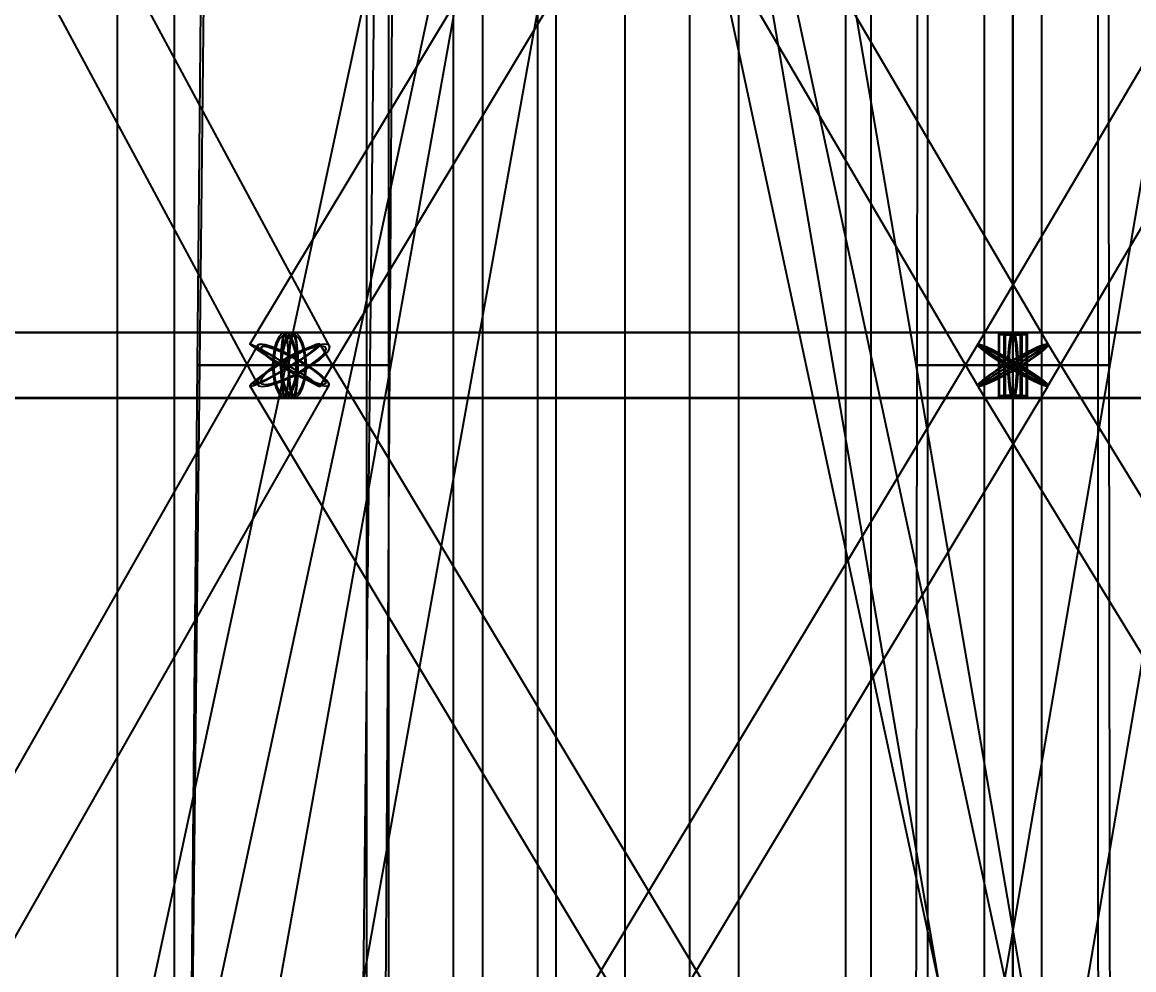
# Model space of a CAD drawing. Header units: millimetres. Extents: x -123812 to 252100, y -3000 to 639000.
# Drawn here: x -6135 to 748, y 276257 to 282124 of the extents above; entities that cross this region are included whole.
import ezdxf

# ---------------------------------------------------------------- set-up
doc = ezdxf.new("R2010")
doc.units = ezdxf.units.MM
for name, color, linetype, lineweight in [('D-BMK-AXIS', 7, 'Continuous', 13), ('D-STR-CORE', 7, 'Continuous', 25), ('D-STR-DIM', 7, 'Continuous', 13), ('D-STR-STRC', 7, 'Continuous', 25)]:
    doc.layers.add(name, color=color, linetype=linetype, lineweight=lineweight)
doc.styles.add('OpenSansCondensed-Light', font='OpenSansCondensed-Light.ttf')
doc.styles.add('TOWER_UNICODE', font='Arial Unicode.ttf')
doc.dimstyles.new('EZDXF', dxfattribs={"dimtxt": 0.25, "dimasz": 0.175, "dimexe": 0.375, "dimexo": 0.125, "dimgap": 0.1, "dimtad": 1, "dimlfac": 100, "dimzin": 12, "dimdsep": 46, "dimtxsty": 'OpenSansCondensed-Light', "dimblk": 'ARCHTICK', "dimcen": 2.5, "dimazin": 3, "dimtfac": 0.5, "dimtmove": 2, "dimatfit": 3})

# ---------------------------------------------------------------- blocks, each defined once
blk = doc.blocks.new('_ARCHTICK')
at = {"color": 0, "linetype": 'BYBLOCK', "const_width": 0.15}
blk.add_lwpolyline([(-0.5, -0.5), (0.5, 0.5)], dxfattribs=at)

msp = doc.modelspace()

# ---------------------------------------------------------------- linework, layer by layer
at = {"layer": 'D-BMK-AXIS'}
msp.add_line((0, -3000), (0, 639000), dxfattribs=at)
at = {"layer": 'D-STR-CORE'}
for points in [[(-4000, 100000), (-4000, 375000), (-3284.1, 375000), (-3284.1, 100000)], [(-4000, 100000), (-4000, 375000), (-3284.1, 375000), (-3284.1, 100000)], [(-3863.7, 100000), (-3863.7, 375000), (-2944.5, 375000), (-2944.5, 100000)], [(-3863.7, 100000), (-3863.7, 375000), (-2944.5, 375000), (-2944.5, 100000)], [(-3464.1, 100000), (-3464.1, 375000), (-2404.2, 375000), (-2404.2, 100000)], [(-3464.1, 100000), (-3464.1, 375000), (-2404.2, 375000), (-2404.2, 100000)], [(-2828.4, 100000), (-2828.4, 375000), (-1700, 375000), (-1700, 100000)], [(-2828.4, 100000), (-2828.4, 375000), (-1700, 375000), (-1700, 100000)], [(-2000, 100000), (-2000, 375000), (-880, 375000), (-880, 100000)], [(-2000, 100000), (-2000, 375000), (-880, 375000), (-880, 100000)], [(-1035.3, 100000), (-1035.3, 375000), (0, 375000), (0, 100000)], [(-1035.3, 100000), (-1035.3, 375000), (0, 375000), (0, 100000)], [(0, 100000), (0, 375000), (1035.3, 375000), (1035.3, 100000)], [(0, 100000), (0, 375000), (1035.3, 375000), (1035.3, 100000)]]:
    msp.add_lwpolyline(points, close=True, dxfattribs=at)
at = {"layer": 'D-STR-STRC'}
for points in [[(-5568.1, 299958), (-198.7, 274958), (-192, 274952.9), (-172.1, 274951.1), (-140.5, 274952.6), (-99.4, 274957.3), (-51.4, 274965), (0, 274975), (51.4, 274986.7), (99.4, 274999.4), (140.5, 275012), (172.1, 275023.9), (192, 275034.1), (198.7, 275042), (-5170.6, 300042)], [(-198.7, 300042), (-5568.1, 275042), (-5561.3, 275034.1), (-5541.5, 275023.9), (-5509.9, 275012), (-5468.7, 274999.4), (-5420.8, 274986.7), (-5369.4, 274975), (-5317.9, 274965), (-5270, 274957.3), (-5228.8, 274952.6), (-5197.2, 274951.1), (-5177.4, 274952.9), (-5170.6, 274958), (198.7, 299958)], [(-250, 300044.6), (-4744, 275044.6), (-4735.4, 275037.7), (-4710.5, 275028.2), (-4670.7, 275016.8), (-4618.9, 275004.2), (-4558.6, 274991.4), (-4493.9, 274979.1), (-4429.2, 274968.3), (-4368.9, 274959.6), (-4317.1, 274953.7), (-4277.4, 274950.9), (-4252.4, 274951.5), (-4243.9, 274955.4), (250, 299955.4)], [(-4535.1, 299957.3), (-250.4, 274957.3), (-241.8, 274954.3), (-216.8, 274954.4), (-177, 274957.6), (-125.2, 274963.7), (-64.8, 274972.3), (0, 274982.7), (64.8, 274994.4), (125.2, 275006.4), (177, 275018), (216.8, 275028.4), (241.8, 275036.8), (250.4, 275042.7), (-4034.4, 300042.7)], [(4034.4, 300042.9), (-250.3, 275042.9), (-241.8, 275041.4), (-216.8, 275037.1), (-177, 275030.3), (-125.2, 275021.4), (-64.8, 275011), (0, 274999.9), (64.8, 274988.8), (125.2, 274978.5), (177, 274969.6), (216.8, 274962.8), (241.8, 274958.5), (250.3, 274957.1), (4535.1, 299957.1)], [(-217, 287631.1), (-4724.9, 280131.1), (-4722.3, 280126.6), (-4705.1, 280113.5), (-4674.4, 280092.7), (-4632.4, 280065.6), (-4582, 280033.9), (-4526.4, 280000), (-4469.7, 279966.1), (-4415.5, 279934.4), (-4367.6, 279907.3), (-4329.3, 279886.5), (-4303.2, 279873.4), (-4291, 279868.9), (217, 287368.9)], [(-8717.2, 287386.4), (-4681, 279886.4), (-4672.7, 279873.3), (-4649.6, 279868.8), (-4613.3, 279873.3), (-4566.3, 279886.4), (-4511.7, 279907.2), (-4453.3, 279934.4), (-4395, 279966), (-4340.9, 280000), (-4294.5, 280034), (-4259.2, 280065.6), (-4237.2, 280092.8), (-4230.2, 280113.6), (-8266.4, 287613.6)], [(-4614.2, 287373.7), (-219.6, 279873.7), (-212.6, 279869.3), (-191.2, 279873.7), (-156.7, 279886.8), (-111.5, 279907.6), (-58.7, 279934.6), (-2, 279966.2), (55, 280000), (108.1, 280033.8), (153.9, 280065.4), (189.2, 280092.4), (211.6, 280113.2), (219.6, 280126.3), (-4174.9, 287626.3)], [(4208.1, 287626.3), (-218.8, 280126.3), (-208.7, 280113.2), (-184.3, 280092.5), (-147.3, 280065.4), (-100.4, 280033.8), (-46.5, 280000), (10.4, 279966.2), (66.7, 279934.6), (118.5, 279907.5), (162.1, 279886.8), (194.7, 279873.7), (214.1, 279869.3), (218.8, 279873.7), (4645.7, 287373.7)], [(-8715.9, 279796.8), (-4508, 279796.8), (-4488.3, 279803.7), (-4469.9, 279824), (-4454.2, 279856.3), (-4442.1, 279898.4), (-4434.5, 279947.4), (-4431.9, 280000), (-4434.5, 280052.6), (-4442.1, 280101.6), (-4454.2, 280143.7), (-4469.9, 280176), (-4488.3, 280196.3), (-4508, 280203.2), (-8715.9, 280203.2)], [(-8611.1, 279796.8), (-4455.6, 279796.8), (-4434.8, 279803.7), (-4415.4, 279824), (-4398.7, 279856.3), (-4385.9, 279898.4), (-4377.9, 279947.4), (-4375.2, 280000), (-4377.9, 280052.6), (-4385.9, 280101.6), (-4398.7, 280143.7), (-4415.4, 280176), (-4434.8, 280196.3), (-4455.6, 280203.2), (-8611.1, 280203.2)], [(4455.6, 280203.2), (0, 280203.2), (-7.8, 280196.3), (-15.1, 280176), (-21.4, 280143.7), (-26.2, 280101.6), (-29.2, 280052.6), (-30.2, 280000), (-29.2, 279947.4), (-26.2, 279898.4), (-21.4, 279856.3), (-15.1, 279824), (-7.8, 279803.7), (0, 279796.8), (4455.6, 279796.8)], [(4508, 280203.2), (0, 280203.2), (-6.7, 280196.3), (-13, 280176), (-18.3, 280143.7), (-22.4, 280101.6), (-25, 280052.6), (-25.9, 280000), (-25, 279947.4), (-22.4, 279898.4), (-18.3, 279856.3), (-13, 279824), (-6.7, 279803.7), (0, 279796.8), (4508, 279796.8)], [(-8504.2, 272373), (-4235.8, 279873), (-4235.5, 279886.1), (-4250.1, 279907), (-4278.8, 279934.3), (-4319.5, 279966), (-4369.5, 280000), (-4425.4, 280034), (-4483.3, 280065.7), (-4539.3, 280093), (-4589.6, 280113.9), (-4630.8, 280127), (-4660, 280131.5), (-4675.4, 280127), (-8943.7, 272627)], [(-4296.4, 272368.7), (216.8, 279868.7), (214.6, 279873.2), (197.9, 279886.3), (167.6, 279907.2), (126, 279934.4), (75.7, 279966), (20.3, 280000), (-36.5, 280034), (-90.8, 280065.6), (-138.9, 280092.8), (-177.6, 280113.7), (-204.1, 280126.8), (-216.8, 280131.3), (-4729.9, 272631.3)], [(217.8, 272627.9), (-4290.2, 280127.9), (-4294.7, 280132.4), (-4313.8, 280127.9), (-4346, 280114.7), (-4389.3, 280093.6), (-4440.7, 280066.2), (-4496.7, 280034.3), (-4553.5, 280000), (-4607.1, 279965.7), (-4654, 279933.8), (-4690.9, 279906.4), (-4715.4, 279885.3), (-4725.7, 279872.1), (-217.8, 272372.1)], [(4806.2, 272632.9), (215.9, 280132.9), (203.6, 280128.3), (177.5, 280115.1), (139.3, 280093.9), (91.6, 280066.4), (37.6, 280034.4), (-18.9, 280000), (-74.1, 279965.6), (-124.3, 279933.6), (-166, 279906.1), (-196.4, 279884.9), (-213.4, 279871.7), (-215.9, 279867.1), (4374.5, 272367.1)]]:
    msp.add_lwpolyline(points, dxfattribs=at)
for points in [[(-5547.2, 275000), (-5191.6, 275000), (-5191.6, 300000), (-5547.2, 300000)], [(-5547.2, 275000), (-5191.6, 275000), (-5191.6, 300000), (-5547.2, 300000)], [(-177.8, 275000), (177.8, 275000), (177.8, 300000), (-177.8, 300000)], [(-177.8, 275000), (177.8, 275000), (177.8, 300000), (-177.8, 300000)], [(-5051.8, 280000), (-3859.3, 280000), (-3808.2, 287500), (-4980.9, 287500)], [(-5036.4, 280000), (-3979.6, 280000), (-3899.2, 287500), (-4954.6, 287500)], [(-596.2, 280000), (596.2, 280000), (586.3, 287500), (-586.3, 287500)], [(-596.2, 280000), (596.2, 280000), (586.3, 287500), (-586.3, 287500)], [(-528.4, 280000), (528.4, 280000), (527.7, 287500), (-527.7, 287500)], [(-7918.5, 279800), (50.4, 279800), (50.4, 280200), (-7918.5, 280200)], [(-7863.6, 279800), (90.1, 279800), (90.1, 280200), (-7863.6, 280200)], [(-7828.8, 279800), (55.3, 279800), (55.3, 280200), (-7828.8, 280200)], [(-4584.1, 280000), (-4581.5, 279947.4), (-4573.9, 279898.4), (-4561.8, 279856.3), (-4546, 279824), (-4527.7, 279803.7), (-4508, 279796.8), (-4488.3, 279803.7), (-4469.9, 279824), (-4454.2, 279856.3), (-4442.1, 279898.4), (-4434.5, 279947.4), (-4431.9, 280000), (-4434.5, 280052.6), (-4442.1, 280101.6), (-4454.2, 280143.7), (-4469.9, 280176), (-4488.3, 280196.3), (-4508, 280203.2), (-4527.7, 280196.3), (-4546, 280176), (-4561.8, 280143.7), (-4573.9, 280101.6), (-4581.5, 280052.6)], [(-4536, 280000), (-4533.2, 279947.4), (-4525.2, 279898.4), (-4512.4, 279856.3), (-4495.8, 279824), (-4476.4, 279803.7), (-4455.6, 279796.8), (-4434.8, 279803.7), (-4415.4, 279824), (-4398.7, 279856.3), (-4385.9, 279898.4), (-4377.9, 279947.4), (-4375.2, 280000), (-4377.9, 280052.6), (-4385.9, 280101.6), (-4398.7, 280143.7), (-4415.4, 280176), (-4434.8, 280196.3), (-4455.6, 280203.2), (-4476.4, 280196.3), (-4495.8, 280176), (-4512.4, 280143.7), (-4525.2, 280101.6), (-4533.2, 280052.6)], [(-4533.9, 280000), (-4533, 279947.4), (-4530.4, 279898.4), (-4526.3, 279856.3), (-4520.9, 279824), (-4514.7, 279803.7), (-4508, 279796.8), (0, 279796.8), (6.7, 279803.7), (13, 279824), (18.3, 279856.3), (22.4, 279898.4), (25, 279947.4), (25.9, 280000), (25, 280052.6), (22.4, 280101.6), (18.3, 280143.7), (13, 280176), (6.7, 280196.3), (0, 280203.2), (-4508, 280203.2), (-4514.7, 280196.3), (-4520.9, 280176), (-4526.3, 280143.7), (-4530.4, 280101.6), (-4533, 280052.6)], [(-4533.9, 280000), (-4533, 279947.4), (-4530.4, 279898.4), (-4526.3, 279856.3), (-4520.9, 279824), (-4514.7, 279803.7), (-4508, 279796.8), (-4501.3, 279803.7), (-4495, 279824), (-4489.6, 279856.3), (-4485.5, 279898.4), (-4482.9, 279947.4), (-4482, 280000), (-4482.9, 280052.6), (-4485.5, 280101.6), (-4489.6, 280143.7), (-4495, 280176), (-4501.3, 280196.3), (-4508, 280203.2), (-4514.7, 280196.3), (-4520.9, 280176), (-4526.3, 280143.7), (-4530.4, 280101.6), (-4533, 280052.6)], [(-4485.8, 280000), (-4484.8, 279947.4), (-4481.8, 279898.4), (-4477, 279856.3), (-4470.7, 279824), (-4463.4, 279803.7), (-4455.6, 279796.8), (0, 279796.8), (7.8, 279803.7), (15.1, 279824), (21.4, 279856.3), (26.2, 279898.4), (29.2, 279947.4), (30.2, 280000), (29.2, 280052.6), (26.2, 280101.6), (21.4, 280143.7), (15.1, 280176), (7.8, 280196.3), (0, 280203.2), (-4455.6, 280203.2), (-4463.4, 280196.3), (-4470.7, 280176), (-4477, 280143.7), (-4481.8, 280101.6), (-4484.8, 280052.6)], [(-4485.8, 280000), (-4484.8, 279947.4), (-4481.8, 279898.4), (-4477, 279856.3), (-4470.7, 279824), (-4463.4, 279803.7), (-4455.6, 279796.8), (-4447.7, 279803.7), (-4440.5, 279824), (-4434.2, 279856.3), (-4429.4, 279898.4), (-4426.4, 279947.4), (-4425.3, 280000), (-4426.4, 280052.6), (-4429.4, 280101.6), (-4434.2, 280143.7), (-4440.5, 280176), (-4447.7, 280196.3), (-4455.6, 280203.2), (-4463.4, 280196.3), (-4470.7, 280176), (-4477, 280143.7), (-4481.8, 280101.6), (-4484.8, 280052.6)], [(90.1, 280200), (-90.1, 280200), (-90.1, 279800), (90.1, 279800)], [(55.3, 280200), (-55.3, 280200), (-55.3, 279800), (55.3, 279800)], [(-55.3, 279800), (7828.8, 279800), (7828.8, 280200), (-55.3, 280200)], [(-55.3, 280200), (55.3, 280200), (55.3, 279800), (-55.3, 279800)], [(50.4, 280200), (-50.4, 280200), (-50.4, 279800), (50.4, 279800)], [(-50.4, 279800), (7918.5, 279800), (7918.5, 280200), (-50.4, 280200)], [(-50.4, 280200), (50.4, 280200), (50.4, 279800), (-50.4, 279800)], [(-30.2, 280000), (-29.2, 279947.4), (-26.2, 279898.4), (-21.4, 279856.3), (-15.1, 279824), (-7.8, 279803.7), (0, 279796.8), (7.8, 279803.7), (15.1, 279824), (21.4, 279856.3), (26.2, 279898.4), (29.2, 279947.4), (30.2, 280000), (29.2, 280052.6), (26.2, 280101.6), (21.4, 280143.7), (15.1, 280176), (7.8, 280196.3), (0, 280203.2), (-7.8, 280196.3), (-15.1, 280176), (-21.4, 280143.7), (-26.2, 280101.6), (-29.2, 280052.6)], [(30.2, 280000), (29.2, 279947.4), (26.2, 279898.4), (21.4, 279856.3), (15.1, 279824), (7.8, 279803.7), (0, 279796.8), (-7.8, 279803.7), (-15.1, 279824), (-21.4, 279856.3), (-26.2, 279898.4), (-29.2, 279947.4), (-30.2, 280000), (-29.2, 280052.6), (-26.2, 280101.6), (-21.4, 280143.7), (-15.1, 280176), (-7.8, 280196.3), (0, 280203.2), (7.8, 280196.3), (15.1, 280176), (21.4, 280143.7), (26.2, 280101.6), (29.2, 280052.6)], [(-25.9, 280000), (-25, 279947.4), (-22.4, 279898.4), (-18.3, 279856.3), (-13, 279824), (-6.7, 279803.7), (0, 279796.8), (6.7, 279803.7), (13, 279824), (18.3, 279856.3), (22.4, 279898.4), (25, 279947.4), (25.9, 280000), (25, 280052.6), (22.4, 280101.6), (18.3, 280143.7), (13, 280176), (6.7, 280196.3), (0, 280203.2), (-6.7, 280196.3), (-13, 280176), (-18.3, 280143.7), (-22.4, 280101.6), (-25, 280052.6)], [(25.9, 280000), (25, 279947.4), (22.4, 279898.4), (18.3, 279856.3), (13, 279824), (6.7, 279803.7), (0, 279796.8), (-6.7, 279803.7), (-13, 279824), (-18.3, 279856.3), (-22.4, 279898.4), (-25, 279947.4), (-25.9, 280000), (-25, 280052.6), (-22.4, 280101.6), (-18.3, 280143.7), (-13, 280176), (-6.7, 280196.3), (0, 280203.2), (6.7, 280196.3), (13, 280176), (18.3, 280143.7), (22.4, 280101.6), (25, 280052.6)], [(-4462.5, 280000), (-4519.2, 279965.7), (-4575.2, 279933.8), (-4626.6, 279906.4), (-4669.9, 279885.3), (-4702.2, 279872.1), (-4721.2, 279867.6), (-4725.7, 279872.1), (-4715.4, 279885.3), (-4690.9, 279906.4), (-4654, 279933.8), (-4607.1, 279965.7), (-4553.5, 280000), (-4496.7, 280034.3), (-4440.7, 280066.2), (-4389.3, 280093.6), (-4346, 280114.7), (-4313.8, 280127.9), (-4294.7, 280132.4), (-4290.2, 280127.9), (-4300.5, 280114.7), (-4325, 280093.6), (-4361.9, 280066.2), (-4408.8, 280034.3)], [(-4526.4, 280000), (-4469.7, 279966.1), (-4415.5, 279934.4), (-4367.6, 279907.3), (-4329.3, 279886.5), (-4303.2, 279873.4), (-4291, 279868.9), (-4293.6, 279873.4), (-4310.8, 279886.5), (-4341.5, 279907.3), (-4383.5, 279934.4), (-4434, 279966.1), (-4489.5, 280000), (-4546.3, 280033.9), (-4600.4, 280065.6), (-4648.3, 280092.7), (-4686.6, 280113.5), (-4712.8, 280126.6), (-4724.9, 280131.1), (-4722.3, 280126.6), (-4705.1, 280113.5), (-4674.4, 280092.7), (-4632.4, 280065.6), (-4582, 280033.9)], [(-4570.3, 280000), (-4616.6, 279966), (-4651.9, 279934.4), (-4673.9, 279907.2), (-4681, 279886.4), (-4672.7, 279873.3), (-4649.6, 279868.8), (-4613.3, 279873.3), (-4566.3, 279886.4), (-4511.7, 279907.2), (-4453.3, 279934.4), (-4395, 279966), (-4340.9, 280000), (-4294.5, 280034), (-4259.2, 280065.6), (-4237.2, 280092.8), (-4230.2, 280113.6), (-4238.4, 280126.7), (-4261.5, 280131.2), (-4297.8, 280126.7), (-4344.9, 280113.6), (-4399.5, 280092.8), (-4457.9, 280065.6), (-4516.2, 280034)], [(-4369.5, 280000), (-4319.5, 279966), (-4278.8, 279934.3), (-4250.1, 279907), (-4235.5, 279886.1), (-4235.8, 279873), (-4251.1, 279868.5), (-4280.3, 279873), (-4321.5, 279886.1), (-4371.9, 279907), (-4427.9, 279934.3), (-4485.8, 279966), (-4541.6, 280000), (-4591.6, 280034), (-4632.4, 280065.7), (-4661, 280093), (-4675.7, 280113.9), (-4675.4, 280127), (-4660, 280131.5), (-4630.8, 280127), (-4589.6, 280113.9), (-4539.3, 280093), (-4483.3, 280065.7), (-4425.4, 280034)], [(-4578.1, 280000), (-4575.7, 279951.5), (-4568.7, 279906.4), (-4557.5, 279867.6), (-4543, 279837.9), (-4526.1, 279819.2), (-4508, 279812.8), (-4489.8, 279819.2), (-4472.9, 279837.9), (-4458.4, 279867.6), (-4447.2, 279906.4), (-4440.2, 279951.5), (-4437.9, 280000), (-4440.2, 280048.5), (-4447.2, 280093.6), (-4458.4, 280132.4), (-4472.9, 280162.1), (-4489.8, 280180.8), (-4508, 280187.2), (-4526.1, 280180.8), (-4543, 280162.1), (-4557.5, 280132.4), (-4568.7, 280093.6), (-4575.7, 280048.5)], [(-4531.8, 280000), (-4531, 279951.5), (-4528.6, 279906.4), (-4524.8, 279867.6), (-4519.9, 279837.9), (-4514.1, 279819.2), (-4508, 279812.8), (-4501.8, 279819.2), (-4496, 279837.9), (-4491.1, 279867.6), (-4487.3, 279906.4), (-4484.9, 279951.5), (-4484.1, 280000), (-4484.9, 280048.5), (-4487.3, 280093.6), (-4491.1, 280132.4), (-4496, 280162.1), (-4501.8, 280180.8), (-4508, 280187.2), (-4514.1, 280180.8), (-4519.9, 280162.1), (-4524.8, 280132.4), (-4528.6, 280093.6), (-4531, 280048.5)], [(-4529.6, 280000), (-4527.1, 279951.5), (-4519.7, 279906.4), (-4507.9, 279867.6), (-4492.6, 279837.9), (-4474.7, 279819.2), (-4455.6, 279812.8), (-4436.4, 279819.2), (-4418.5, 279837.9), (-4403.2, 279867.6), (-4391.4, 279906.4), (-4384, 279951.5), (-4381.5, 280000), (-4384, 280048.5), (-4391.4, 280093.6), (-4403.2, 280132.4), (-4418.5, 280162.1), (-4436.4, 280180.8), (-4455.6, 280187.2), (-4474.7, 280180.8), (-4492.6, 280162.1), (-4507.9, 280132.4), (-4519.7, 280093.6), (-4527.1, 280048.5)], [(-4483.4, 280000), (-4482.5, 279951.5), (-4479.7, 279906.4), (-4475.3, 279867.6), (-4469.5, 279837.9), (-4462.8, 279819.2), (-4455.6, 279812.8), (-4448.4, 279819.2), (-4441.6, 279837.9), (-4435.9, 279867.6), (-4431.4, 279906.4), (-4428.7, 279951.5), (-4427.7, 280000), (-4428.7, 280048.5), (-4431.4, 280093.6), (-4435.9, 280132.4), (-4441.6, 280162.1), (-4448.4, 280180.8), (-4455.6, 280187.2), (-4462.8, 280180.8), (-4469.5, 280162.1), (-4475.3, 280132.4), (-4479.7, 280093.6), (-4482.5, 280048.5)], [(-55, 280000), (-108.1, 279966.2), (-153.9, 279934.6), (-189.2, 279907.6), (-211.6, 279886.8), (-219.6, 279873.7), (-212.6, 279869.3), (-191.2, 279873.7), (-156.7, 279886.8), (-111.5, 279907.6), (-58.7, 279934.6), (-2, 279966.2), (55, 280000), (108.1, 280033.8), (153.9, 280065.4), (189.2, 280092.4), (211.6, 280113.2), (219.6, 280126.3), (212.6, 280130.7), (191.2, 280126.3), (156.7, 280113.2), (111.5, 280092.4), (58.7, 280065.4), (2, 280033.8)], [(46.5, 280000), (100.4, 279966.2), (147.3, 279934.6), (184.3, 279907.5), (208.7, 279886.8), (218.8, 279873.7), (214.1, 279869.3), (194.7, 279873.7), (162.1, 279886.8), (118.5, 279907.5), (66.7, 279934.6), (10.4, 279966.2), (-46.5, 280000), (-100.4, 280033.8), (-147.3, 280065.4), (-184.3, 280092.5), (-208.7, 280113.2), (-218.8, 280126.3), (-214.1, 280130.7), (-194.7, 280126.3), (-162.1, 280113.2), (-118.5, 280092.5), (-66.7, 280065.4), (-10.4, 280033.8)], [(20.3, 280000), (75.7, 279966), (126, 279934.4), (167.6, 279907.2), (197.9, 279886.3), (214.6, 279873.2), (216.8, 279868.7), (204.1, 279873.2), (177.6, 279886.3), (138.9, 279907.2), (90.8, 279934.4), (36.5, 279966), (-20.3, 280000), (-75.7, 280034), (-126, 280065.6), (-167.6, 280092.8), (-197.9, 280113.7), (-214.6, 280126.8), (-216.8, 280131.3), (-204.1, 280126.8), (-177.6, 280113.7), (-138.9, 280092.8), (-90.8, 280065.6), (-36.5, 280034)], [(-18.9, 280000), (-74.1, 279965.6), (-124.3, 279933.6), (-166, 279906.1), (-196.4, 279884.9), (-213.4, 279871.7), (-215.9, 279867.1), (-203.6, 279871.7), (-177.5, 279884.9), (-139.3, 279906.1), (-91.6, 279933.6), (-37.6, 279965.6), (18.9, 280000), (74.1, 280034.4), (124.3, 280066.4), (166, 280093.9), (196.4, 280115.1), (213.4, 280128.3), (215.9, 280132.9), (203.6, 280128.3), (177.5, 280115.1), (139.3, 280093.9), (91.6, 280066.4), (37.6, 280034.4)], [(84.7, 280188), (-84.7, 280188), (-84.7, 279812), (84.7, 279812)], [(52, 280188), (-52, 280188), (-52, 279812), (52, 279812)], [(-52, 280188), (52, 280188), (52, 279812), (-52, 279812)], [(47.4, 280188), (-47.4, 280188), (-47.4, 279812), (47.4, 279812)], [(-47.4, 280188), (47.4, 280188), (47.4, 279812), (-47.4, 279812)], [(-27.9, 280000), (-26.9, 279951.5), (-24.1, 279906.4), (-19.7, 279867.6), (-13.9, 279837.9), (-7.2, 279819.2), (0, 279812.8), (7.2, 279819.2), (13.9, 279837.9), (19.7, 279867.6), (24.1, 279906.4), (26.9, 279951.5), (27.9, 280000), (26.9, 280048.5), (24.1, 280093.6), (19.7, 280132.4), (13.9, 280162.1), (7.2, 280180.8), (0, 280187.2), (-7.2, 280180.8), (-13.9, 280162.1), (-19.7, 280132.4), (-24.1, 280093.6), (-26.9, 280048.5)], [(27.9, 280000), (26.9, 279951.5), (24.1, 279906.4), (19.7, 279867.6), (13.9, 279837.9), (7.2, 279819.2), (0, 279812.8), (-7.2, 279819.2), (-13.9, 279837.9), (-19.7, 279867.6), (-24.1, 279906.4), (-26.9, 279951.5), (-27.9, 280000), (-26.9, 280048.5), (-24.1, 280093.6), (-19.7, 280132.4), (-13.9, 280162.1), (-7.2, 280180.8), (0, 280187.2), (7.2, 280180.8), (13.9, 280162.1), (19.7, 280132.4), (24.1, 280093.6), (26.9, 280048.5)], [(-23.9, 280000), (-23.1, 279951.5), (-20.7, 279906.4), (-16.9, 279867.6), (-11.9, 279837.9), (-6.2, 279819.2), (0, 279812.8), (6.2, 279819.2), (11.9, 279837.9), (16.9, 279867.6), (20.7, 279906.4), (23.1, 279951.5), (23.9, 280000), (23.1, 280048.5), (20.7, 280093.6), (16.9, 280132.4), (11.9, 280162.1), (6.2, 280180.8), (0, 280187.2), (-6.2, 280180.8), (-11.9, 280162.1), (-16.9, 280132.4), (-20.7, 280093.6), (-23.1, 280048.5)], [(23.9, 280000), (23.1, 279951.5), (20.7, 279906.4), (16.9, 279867.6), (11.9, 279837.9), (6.2, 279819.2), (0, 279812.8), (-6.2, 279819.2), (-11.9, 279837.9), (-16.9, 279867.6), (-20.7, 279906.4), (-23.1, 279951.5), (-23.9, 280000), (-23.1, 280048.5), (-20.7, 280093.6), (-16.9, 280132.4), (-11.9, 280162.1), (-6.2, 280180.8), (0, 280187.2), (6.2, 280180.8), (11.9, 280162.1), (16.9, 280132.4), (20.7, 280093.6), (23.1, 280048.5)], [(-4466.9, 280000), (-4518.1, 279969.1), (-4568.6, 279940.3), (-4614.9, 279915.6), (-4653.9, 279896.6), (-4683, 279884.7), (-4700.2, 279880.6), (-4704.3, 279884.7), (-4695, 279896.6), (-4672.9, 279915.6), (-4639.6, 279940.3), (-4597.3, 279969.1), (-4549, 280000), (-4497.8, 280030.9), (-4447.4, 280059.7), (-4401, 280084.4), (-4362, 280103.4), (-4332.9, 280115.3), (-4315.7, 280119.4), (-4311.6, 280115.3), (-4321, 280103.4), (-4343, 280084.4), (-4376.3, 280059.7), (-4418.6, 280030.9)], [(-4524.6, 280000), (-4473.4, 279969.4), (-4424.6, 279940.9), (-4381.4, 279916.4), (-4346.9, 279897.6), (-4323.3, 279885.8), (-4312.3, 279881.8), (-4314.7, 279885.8), (-4330.2, 279897.6), (-4357.9, 279916.4), (-4395.7, 279940.9), (-4441.2, 279969.4), (-4491.3, 280000), (-4542.5, 280030.6), (-4591.3, 280059.1), (-4634.5, 280083.6), (-4669, 280102.4), (-4692.6, 280114.2), (-4703.6, 280118.2), (-4701.2, 280114.2), (-4685.7, 280102.4), (-4658.1, 280083.6), (-4620.2, 280059.1), (-4574.7, 280030.6)], [(-4559, 280000), (-4600.8, 279969.4), (-4632.6, 279940.9), (-4652.4, 279916.4), (-4658.8, 279897.6), (-4651.3, 279885.8), (-4630.5, 279881.7), (-4597.8, 279885.8), (-4555.4, 279897.6), (-4506.1, 279916.4), (-4453.5, 279940.9), (-4401, 279969.4), (-4352.1, 280000), (-4310.4, 280030.6), (-4278.5, 280059.1), (-4258.7, 280083.6), (-4252.3, 280102.4), (-4259.8, 280114.2), (-4280.6, 280118.3), (-4313.3, 280114.2), (-4355.8, 280102.4), (-4405, 280083.6), (-4457.7, 280059.1), (-4510.2, 280030.6)], [(-4378, 280000), (-4332.9, 279969.3), (-4296.2, 279940.7), (-4270.3, 279916.2), (-4257.1, 279897.4), (-4257.4, 279885.5), (-4271.2, 279881.5), (-4297.6, 279885.5), (-4334.7, 279897.4), (-4380.1, 279916.2), (-4430.6, 279940.7), (-4482.8, 279969.3), (-4533.2, 280000), (-4578.2, 280030.7), (-4615, 280059.3), (-4640.8, 280083.8), (-4654, 280102.6), (-4653.7, 280114.5), (-4639.9, 280118.5), (-4613.6, 280114.5), (-4576.4, 280102.6), (-4531.1, 280083.8), (-4480.5, 280059.3), (-4428.3, 280030.7)], [(-49.5, 280000), (-97.5, 279969.5), (-138.8, 279941.1), (-170.6, 279916.7), (-190.8, 279897.9), (-198, 279886.2), (-191.7, 279882.2), (-172.3, 279886.2), (-141.2, 279897.9), (-100.5, 279916.7), (-52.9, 279941.1), (-1.8, 279969.5), (49.5, 280000), (97.5, 280030.5), (138.8, 280058.9), (170.6, 280083.3), (190.8, 280102.1), (198, 280113.8), (191.7, 280117.8), (172.3, 280113.8), (141.2, 280102.1), (100.5, 280083.3), (52.9, 280058.9), (1.8, 280030.5)], [(42, 280000), (90.5, 279969.5), (132.8, 279941.1), (166.1, 279916.6), (188.1, 279897.9), (197.3, 279886.1), (193, 279882.1), (175.6, 279886.1), (146.2, 279897.9), (106.8, 279916.6), (60.2, 279941.1), (9.4, 279969.5), (-42, 280000), (-90.5, 280030.5), (-132.8, 280058.9), (-166.1, 280083.4), (-188.1, 280102.1), (-197.3, 280113.9), (-193, 280117.9), (-175.6, 280113.9), (-146.2, 280102.1), (-106.8, 280083.4), (-60.2, 280058.9), (-9.4, 280030.5)], [(18.3, 280000), (68.3, 279969.4), (113.6, 279940.8), (151.1, 279916.3), (178.4, 279897.5), (193.5, 279885.7), (195.4, 279881.7), (184, 279885.7), (160.1, 279897.5), (125.2, 279916.3), (81.9, 279940.8), (32.9, 279969.4), (-18.3, 280000), (-68.3, 280030.6), (-113.6, 280059.2), (-151.1, 280083.7), (-178.4, 280102.5), (-193.5, 280114.3), (-195.4, 280118.3), (-184, 280114.3), (-160.1, 280102.5), (-125.2, 280083.7), (-81.9, 280059.2), (-32.9, 280030.6)], [(-17.1, 280000), (-66.9, 279969), (-112.1, 279940.1), (-149.7, 279915.3), (-177.1, 279896.3), (-192.4, 279884.3), (-194.6, 279880.2), (-183.6, 279884.3), (-160, 279896.3), (-125.6, 279915.3), (-82.5, 279940.1), (-33.9, 279969), (17.1, 280000), (66.9, 280031), (112.1, 280059.9), (149.7, 280084.7), (177.1, 280103.7), (192.4, 280115.7), (194.6, 280119.8), (183.6, 280115.7), (160, 280103.7), (125.6, 280084.7), (82.5, 280059.9), (33.9, 280031)], [(-5119.5, 272500), (-4061.3, 272500), (-3979.6, 280000), (-5036.4, 280000)], [(-5119.3, 272500), (-3907, 272500), (-3859.3, 280000), (-5051.8, 280000)], [(-3859.3, 280000), (-3879.7, 280000), (-3939.2, 280000), (-4034, 280000), (-4157.5, 280000), (-4301.3, 280000), (-4455.6, 280000), (-4609.9, 280000), (-4753.7, 280000), (-4877.2, 280000), (-4971.9, 280000), (-5031.5, 280000), (-5051.8, 280000), (-5031.5, 280000), (-4971.9, 280000), (-4877.2, 280000), (-4753.7, 280000), (-4609.9, 280000), (-4455.6, 280000), (-4301.3, 280000), (-4157.5, 280000), (-4034, 280000), (-3939.2, 280000), (-3879.7, 280000)], [(-3979.6, 280000), (-3997.6, 280000), (-4050.4, 280000), (-4134.3, 280000), (-4243.8, 280000), (-4371.2, 280000), (-4508, 280000), (-4644.7, 280000), (-4772.2, 280000), (-4881.6, 280000), (-4965.6, 280000), (-5018.3, 280000), (-5036.4, 280000), (-5018.3, 280000), (-4965.6, 280000), (-4881.6, 280000), (-4772.2, 280000), (-4644.7, 280000), (-4508, 280000), (-4371.2, 280000), (-4243.8, 280000), (-4134.3, 280000), (-4050.4, 280000), (-3997.6, 280000)], [(-606.1, 272500), (606.1, 272500), (596.2, 280000), (-596.2, 280000)], [(-606.1, 272500), (606.1, 272500), (596.2, 280000), (-596.2, 280000)], [(596.2, 280000), (575.9, 280000), (516.3, 280000), (421.6, 280000), (298.1, 280000), (154.3, 280000), (0, 280000), (-154.3, 280000), (-298.1, 280000), (-421.6, 280000), (-516.3, 280000), (-575.9, 280000), (-596.2, 280000), (-575.9, 280000), (-516.3, 280000), (-421.6, 280000), (-298.1, 280000), (-154.3, 280000), (0, 280000), (154.3, 280000), (298.1, 280000), (421.6, 280000), (516.3, 280000), (575.9, 280000)], [(596.2, 280000), (575.9, 280000), (516.3, 280000), (421.6, 280000), (298.1, 280000), (154.3, 280000), (0, 280000), (-154.3, 280000), (-298.1, 280000), (-421.6, 280000), (-516.3, 280000), (-575.9, 280000), (-596.2, 280000), (-575.9, 280000), (-516.3, 280000), (-421.6, 280000), (-298.1, 280000), (-154.3, 280000), (0, 280000), (154.3, 280000), (298.1, 280000), (421.6, 280000), (516.3, 280000), (575.9, 280000)], [(-529.1, 272500), (529.1, 272500), (528.4, 280000), (-528.4, 280000)], [(528.4, 280000), (510.4, 280000), (457.6, 280000), (373.6, 280000), (264.2, 280000), (136.8, 280000), (0, 280000), (-136.8, 280000), (-264.2, 280000), (-373.6, 280000), (-457.6, 280000), (-510.4, 280000), (-528.4, 280000), (-510.4, 280000), (-457.6, 280000), (-373.6, 280000), (-264.2, 280000), (-136.8, 280000), (0, 280000), (136.8, 280000), (264.2, 280000), (373.6, 280000), (457.6, 280000), (510.4, 280000)]]:
    msp.add_lwpolyline(points, close=True, dxfattribs=at)

# ---------------------------------------------------------------- dimensions: what is measured, and where the dimension line sits
at = {"layer": 'D-STR-DIM'}
for base, p2 in [((-112000, 0), (0, 634000)), ((187000, 0), (0, 450000)), ((250000, 0), (0, 375000)), ((124000, 0), (0, 350000))]:
    msp.add_linear_dim(base=base, p1=(0, 0), p2=p2, angle=90, dimstyle='EZDXF', override={"dimtxt": 8400, "dimasz": 3750, "dimexe": 2100, "dimexo": 1800, "dimgap": 2100, "dimtad": 1, "dimdec": 0, "dimlfac": 1, "dimlunit": 2, "dimtxsty": 'TOWER_UNICODE', "dimclrd": 7, "dimclre": 7, "dimclrt": 7}, dxfattribs=at).render()

doc.saveas('drawing.dxf')
